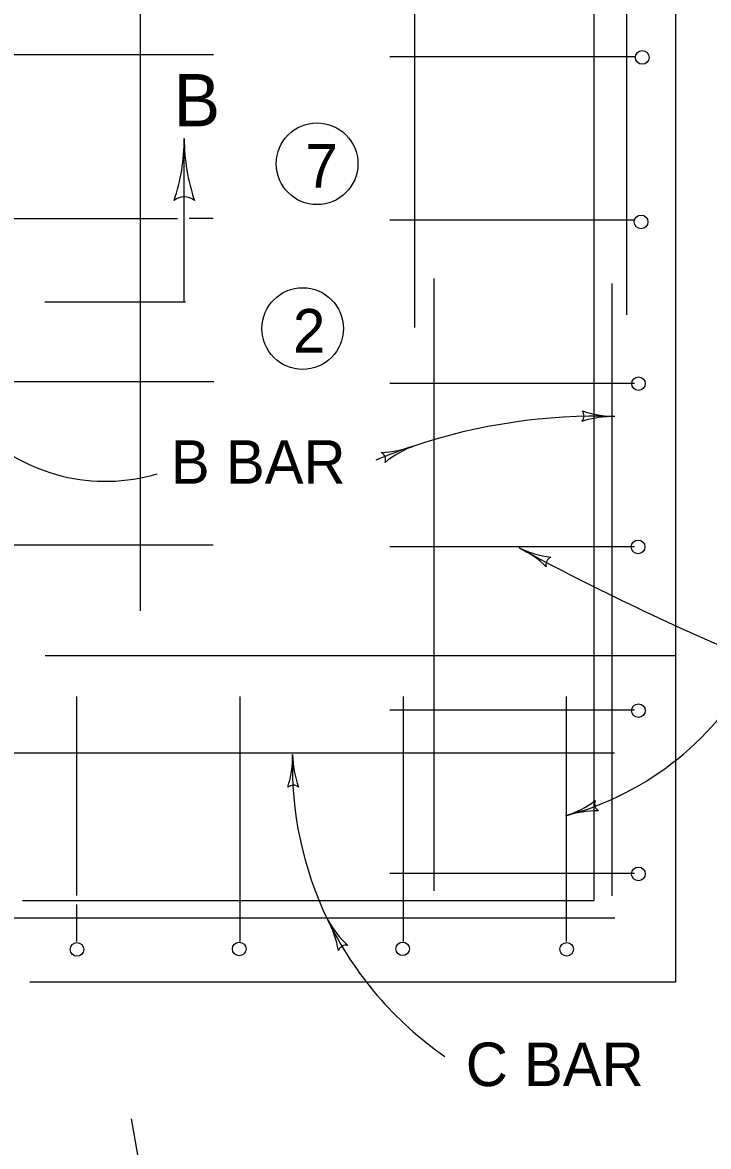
# Model space of a CAD drawing. Extents: x 999 to 1036.9, y 999.3 to 1022.6.
# Drawn here: x 1015 to 1018.15, y 1013.39 to 1018.55 of the extents above; entities that cross this region are included whole.
import ezdxf

# ---------------------------------------------------------------- set-up
doc = ezdxf.new("R2010")
doc.units = 0
doc.layers.add('Level 1', color=7, linetype='Continuous')
doc.layers.add('Level 2', color=7, linetype='Continuous')

msp = doc.modelspace()

# ---------------------------------------------------------------- linework, layer by layer
at = {"layer": 'Level 1'}
for p, q in [((1017.999, 1020.3921), (1017.999, 1014.1421)), ((1017.624, 1020.0171), (1017.624, 1014.5171)), ((1015.7423, 1017.2671), (1015.7423, 1018.0171)), ((1015.1018, 1017.2671), (1015.7486, 1017.2671)), ((1017.999, 1015.6421), (1015.1026, 1015.6421)), ((1014.9991, 1014.5171), (1017.624, 1014.5171)), ((1017.999, 1014.1421), (1015.0322, 1014.1421)), ((1015.5603, 1013.1672), (1015.5, 1013.515))]:
    msp.add_line(p, q, dxfattribs=at)
for centre in [(1016.3526, 1017.9014), (1016.2863, 1017.1447)]:
    msp.add_circle(centre, 0.1875, dxfattribs=at)
for centre, radius, start, end in [((1014.8517, 1018.0171), 0.8906, 341.3472, 359.9939), ((1016.633, 1018.0171), 0.8906, 179.9878, 180), ((1016.633, 1018.0171), 0.8906, 180, 198.6688), ((1015.7422, 1017.6784), 0.0713, 48.7746, 130.8913), ((1017.6396, 1014.0784), 2.6636, 88.2744, 108.4495), ((1017.5416, 1016.7428), 0.0375, 318.1606, 40.2773), ((1017.7148, 1016.2721), 0.4688, 89.386, 108.0548), ((1017.7249, 1017.2096), 0.4688, 250.7331, 269.3799), ((1017.7148, 1016.2721), 0.4688, 89.3737, 89.386), ((1015.3809, 1017.2793), 0.8362, 225.863, 286.5116), ((1017.6396, 1014.0784), 2.6636, 108.4495, 112.4457), ((1016.6328, 1017.0443), 0.4687, 271.8069, 290.4536), ((1016.6328, 1017.0443), 0.4687, 271.8069, 290.4536), ((1016.6296, 1016.5429), 0.0375, 339.2344, 61.351), ((1016.6296, 1016.5429), 0.0375, 339.2344, 61.351), ((1016.9605, 1016.166), 0.4687, 110.4598, 129.1285), ((1016.9605, 1016.166), 0.4687, 110.4598, 129.1285), ((1016.9605, 1016.166), 0.4687, 110.4475, 110.4598), ((1016.9605, 1016.166), 0.4687, 110.4475, 110.4598), ((1017.4822, 1016.5602), 0.4688, 244.4839, 244.4962), ((1023.2104, 1027.1608), 12.5174, 241.72266, 247.26965), ((1017.4822, 1016.5602), 0.4688, 244.4962, 263.1649), ((1017.0786, 1015.7141), 0.4688, 45.8433, 64.49), ((1017.4413, 1016.0604), 0.0375, 113.2708, 195.3874), ((1017.1322, 1016.255), 1.3965, 285.0756, 332.7526), ((1015.771, 1015.1784), 0.4688, 342.5014, 1.1481), ((1017.8591, 1015.1357), 1.6202, 178.1572, 205.7835), ((1016.7083, 1015.1973), 0.4688, 181.142, 181.1542), ((1016.7083, 1015.1973), 0.4688, 181.1542, 199.823), ((1016.2432, 1015.0096), 0.0375, 49.9288, 132.0455), ((1017.3511, 1015.3525), 0.4687, 287.9327, 306.6015), ((1017.665, 1014.9613), 0.0375, 156.7073, 238.824), ((1017.6397, 1014.4605), 0.4687, 89.2799, 107.9266), ((1017.3511, 1015.3525), 0.4687, 287.9205, 287.9328), ((1016.811, 1014.6567), 0.4688, 208.769, 208.7812), ((1017.8591, 1015.1357), 1.6202, 205.7835, 235.4239), ((1016.811, 1014.6567), 0.4688, 208.7812, 227.45), ((1015.9893, 1014.2053), 0.4688, 10.1284, 28.7751), ((1016.4859, 1014.2747), 0.0375, 77.5558, 159.6725)]:
    msp.add_arc(centre, radius, start, end, dxfattribs=at)
at = {"layer": 'Level 2'}
for p, q in [((1017.7734, 1020.0208), (1017.7734, 1017.2083)), ((1016.7994, 1019.9625), (1016.7994, 1017.15)), ((1015.5402, 1018.6608), (1015.5402, 1015.8483)), ((1014.7518, 1018.4041), (1015.8768, 1018.4041)), ((1017.8115, 1018.3921), (1016.6865, 1018.3921)), ((1014.7494, 1017.6507), (1015.7112, 1017.6507)), ((1015.7647, 1017.6518), (1015.8754, 1017.6518)), ((1017.8115, 1017.6421), (1016.6865, 1017.6421)), ((1016.8884, 1017.3738), (1016.8884, 1014.5613)), ((1017.7069, 1017.3518), (1017.7069, 1014.5393)), ((1014.7529, 1016.9018), (1015.8779, 1016.9018)), ((1017.8115, 1016.8921), (1016.6865, 1016.8921)), ((1014.7494, 1016.1508), (1015.8744, 1016.1508)), ((1017.8115, 1016.1421), (1016.6865, 1016.1421)), ((1015.249, 1014.5408), (1015.249, 1015.4546)), ((1015.999, 1014.3296), (1015.999, 1015.4546)), ((1016.749, 1014.3296), (1016.749, 1015.4546)), ((1017.499, 1014.3296), (1017.499, 1015.4546)), ((1017.8115, 1015.3921), (1016.6865, 1015.3921)), ((1017.7189, 1015.1946), (1014.1564, 1015.1946)), ((1017.8115, 1014.6421), (1016.6865, 1014.6421)), ((1015.249, 1014.3296), (1015.249, 1014.4993)), ((1017.7198, 1014.4365), (1014.1573, 1014.4365))]:
    msp.add_line(p, q, dxfattribs=at)
for centre in [(1017.8464, 1018.39), (1017.8412, 1017.6347), (1017.8291, 1016.8915), (1017.8273, 1016.1415), (1017.8287, 1015.3895), (1017.8288, 1014.6397), (1015.2495, 1014.2928), (1015.995, 1014.295), (1016.7457, 1014.2956), (1017.4993, 1014.2934)]:
    msp.add_circle(centre, 0.0313, dxfattribs=at)

# ---------------------------------------------------------------- texts
at = {"layer": 'Level 1'}
for s, height, p in [('B', 0.24, (1015.6933, 1018.0736)), ('7', 0.2, (1016.2988, 1017.7916)), ('2', 0.2, (1016.2415, 1017.0345)), ('B BAR', 0.2, (1015.6808, 1016.4319)), ('C BAR', 0.2, (1017.0357, 1013.6651))]:
    msp.add_text(s, height=height, dxfattribs=at).set_placement(p)

doc.saveas('drawing.dxf')
